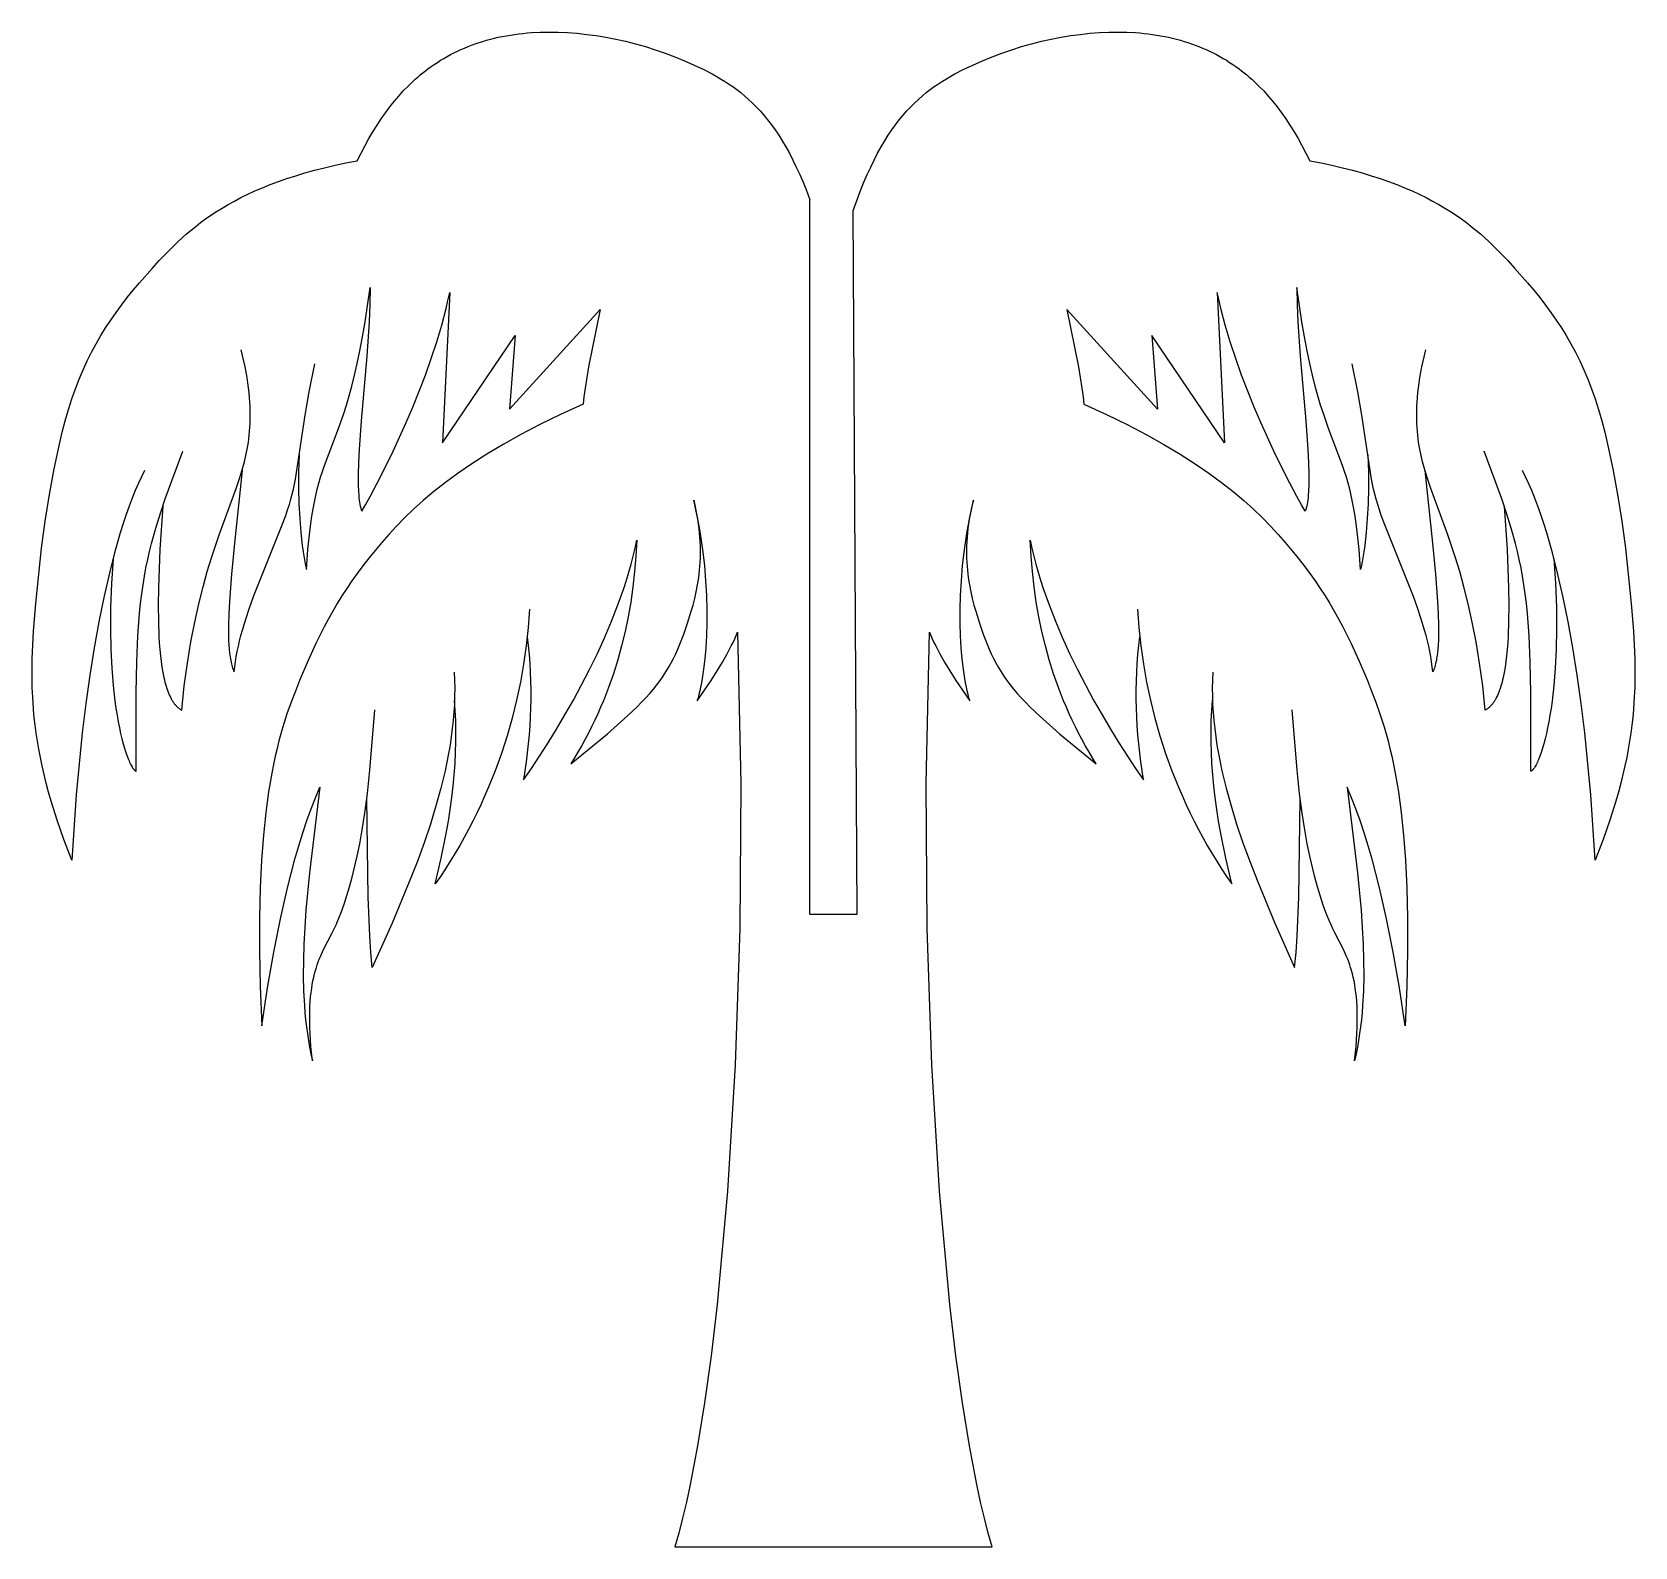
# Model space of a CAD drawing. Extents: x 232 to 424, y 199 to 289.
# Drawn here: x 329.8 to 424.1, y 199.5 to 288.6 of the extents above; entities that cross this region are included whole.
import ezdxf

# ---------------------------------------------------------------- set-up
doc = ezdxf.new("R2010")
doc.units = 0
doc.layers.get('0').update_dxf_attribs({"linetype": 'CONTINUOUS'})

msp = doc.modelspace()

# ---------------------------------------------------------------- linework, layer by layer
at = {"linetype": 'CONTINUOUS'}
for p, q in [((375.552, 236.691), (375.552, 278.729)), ((378.332, 236.691), (378.099, 278.068)), ((375.552, 236.691), (378.332, 236.691))]:
    msp.add_line(p, q, dxfattribs=at)
at = {"color": 7, "linetype": 'CONTINUOUS'}
for points in [[(336.407, 262.795), (336.223, 262.432), (336.04, 262.042), (335.858, 261.623), (335.678, 261.176), (335.499, 260.702), (335.323, 260.202), (335.149, 259.677), (334.977, 259.126), (334.641, 257.95), (334.318, 256.681), (334.008, 255.323), (333.715, 253.88), (333.438, 252.358), (333.18, 250.761), (332.944, 249.093), (332.729, 247.36), (332.374, 243.717), (332.128, 239.868), (331.66, 241.073), (331.255, 242.227), (330.908, 243.332), (330.755, 243.868), (330.616, 244.393), (330.489, 244.908), (330.374, 245.413), (330.272, 245.908), (330.18, 246.395), (330.099, 246.874), (330.029, 247.344), (329.969, 247.807), (329.918, 248.263), (329.876, 248.712), (329.843, 249.155), (329.8, 250.025), (329.785, 250.876), (329.794, 251.711), (329.825, 252.534), (329.872, 253.35), (330.004, 254.971), (330.349, 258.216), (330.563, 259.818), (330.806, 261.385), (331.082, 262.902), (331.393, 264.354), (331.562, 265.052), (331.741, 265.727), (331.93, 266.378), (332.129, 267.003), (332.339, 267.602), (332.559, 268.175), (332.79, 268.724), (333.032, 269.253), (333.285, 269.762), (333.55, 270.254), (333.826, 270.731), (334.115, 271.195), (334.415, 271.649), (334.727, 272.094), (335.052, 272.532), (335.389, 272.966), (335.74, 273.398), (336.103, 273.83), (336.869, 274.703), (337.273, 275.146), (337.696, 275.594), (338.145, 276.044), (338.38, 276.268), (338.625, 276.493), (338.878, 276.716), (339.141, 276.939), (339.415, 277.161), (339.7, 277.381), (339.998, 277.599), (340.308, 277.815), (340.632, 278.029), (340.97, 278.24), (341.323, 278.448), (341.692, 278.653), (342.077, 278.854), (342.48, 279.052), (342.901, 279.245), (343.34, 279.435), (343.799, 279.619), (344.278, 279.799), (344.777, 279.974), (345.299, 280.143), (345.842, 280.306), (346.409, 280.463), (346.999, 280.614), (347.614, 280.759), (348.254, 280.896), (348.92, 281.027), (349.146, 281.478), (349.376, 281.912), (349.608, 282.331), (349.845, 282.733), (350.085, 283.12), (350.33, 283.491), (350.579, 283.848), (350.833, 284.189), (351.093, 284.517), (351.358, 284.83), (351.629, 285.129), (351.906, 285.415), (352.046, 285.553), (352.189, 285.687), (352.333, 285.819), (352.479, 285.947), (352.627, 286.072), (352.776, 286.194), (352.927, 286.313), (353.081, 286.429), (353.263, 286.562), (353.447, 286.69), (353.634, 286.814), (353.824, 286.934), (354.017, 287.049), (354.212, 287.161), (354.41, 287.268), (354.61, 287.372), (354.813, 287.471), (355.019, 287.566), (355.227, 287.657), (355.438, 287.743), (355.651, 287.826), (355.867, 287.904), (356.086, 287.979), (356.308, 288.049), (356.532, 288.114), (356.759, 288.176), (356.988, 288.234), (357.22, 288.287), (357.455, 288.336), (357.692, 288.381), (357.933, 288.421), (358.175, 288.458), (358.421, 288.49), (358.669, 288.518), (358.92, 288.541), (359.173, 288.561), (359.688, 288.587), (360.214, 288.596), (360.75, 288.588), (361.296, 288.563), (361.85, 288.521), (362.411, 288.461), (362.979, 288.385), (363.552, 288.291), (364.129, 288.179), (364.708, 288.051), (365.29, 287.904), (365.871, 287.74), (366.452, 287.559), (367.031, 287.36), (367.607, 287.143), (368.18, 286.909), (368.747, 286.657), (369.307, 286.387), (369.802, 286.13), (370.047, 285.994), (370.29, 285.852), (370.532, 285.704), (370.772, 285.548), (371.01, 285.385), (371.246, 285.212), (371.481, 285.031), (371.714, 284.838), (371.944, 284.635), (372.173, 284.42), (372.4, 284.193), (372.625, 283.952), (372.848, 283.698), (373.068, 283.428), (373.287, 283.143), (373.503, 282.842), (373.717, 282.524), (373.929, 282.188), (374.138, 281.834), (374.345, 281.46), (374.55, 281.067), (374.752, 280.653), (374.952, 280.217), (375.149, 279.759), (375.344, 279.278), (375.536, 278.774), (375.552, 278.729)], [(378.099, 278.068), (378.158, 278.245), (378.348, 278.774), (378.54, 279.278), (378.734, 279.759), (378.932, 280.217), (379.131, 280.653), (379.334, 281.067), (379.538, 281.46), (379.745, 281.834), (379.955, 282.188), (380.166, 282.524), (380.381, 282.842), (380.597, 283.143), (380.815, 283.428), (381.036, 283.698), (381.259, 283.952), (381.484, 284.193), (381.71, 284.42), (381.939, 284.635), (382.17, 284.838), (382.403, 285.031), (382.637, 285.212), (382.874, 285.385), (383.112, 285.548), (383.352, 285.704), (383.594, 285.852), (383.837, 285.994), (384.082, 286.13), (384.577, 286.387), (385.137, 286.657), (385.704, 286.909), (386.276, 287.143), (386.852, 287.36), (387.431, 287.559), (388.012, 287.74), (388.594, 287.904), (389.175, 288.051), (389.755, 288.179), (390.331, 288.291), (390.904, 288.385), (391.472, 288.461), (392.034, 288.521), (392.588, 288.563), (393.134, 288.588), (393.67, 288.596), (394.196, 288.587), (394.711, 288.561), (394.964, 288.541), (395.215, 288.518), (395.463, 288.49), (395.708, 288.458), (395.951, 288.421), (396.191, 288.381), (396.429, 288.336), (396.663, 288.287), (396.895, 288.234), (397.125, 288.176), (397.352, 288.114), (397.576, 288.049), (397.797, 287.979), (398.016, 287.904), (398.232, 287.826), (398.446, 287.743), (398.657, 287.657), (398.865, 287.566), (399.071, 287.471), (399.274, 287.372), (399.474, 287.268), (399.672, 287.161), (399.867, 287.049), (400.059, 286.934), (400.249, 286.814), (400.436, 286.69), (400.621, 286.562), (400.803, 286.429), (400.956, 286.313), (401.107, 286.194), (401.257, 286.072), (401.404, 285.947), (401.55, 285.819), (401.695, 285.687), (401.837, 285.553), (401.978, 285.415), (402.255, 285.129), (402.526, 284.83), (402.791, 284.517), (403.05, 284.189), (403.305, 283.848), (403.554, 283.491), (403.799, 283.12), (404.039, 282.733), (404.275, 282.331), (404.508, 281.912), (404.737, 281.478), (404.963, 281.027), (405.629, 280.896), (406.269, 280.759), (406.884, 280.614), (407.475, 280.463), (408.041, 280.306), (408.585, 280.143), (409.106, 279.974), (409.606, 279.799), (410.085, 279.619), (410.544, 279.435), (410.983, 279.245), (411.403, 279.052), (411.806, 278.854), (412.192, 278.653), (412.56, 278.448), (412.914, 278.24), (413.252, 278.029), (413.576, 277.815), (413.886, 277.599), (414.183, 277.381), (414.469, 277.161), (414.742, 276.939), (415.006, 276.716), (415.259, 276.493), (415.503, 276.268), (415.739, 276.044), (416.187, 275.594), (416.611, 275.146), (417.015, 274.703), (417.781, 273.83), (418.144, 273.398), (418.494, 272.966), (418.832, 272.532), (419.156, 272.094), (419.469, 271.649), (419.769, 271.195), (420.057, 270.731), (420.334, 270.254), (420.598, 269.762), (420.852, 269.253), (421.094, 268.724), (421.325, 268.175), (421.545, 267.602), (421.755, 267.003), (421.954, 266.378), (422.142, 265.727), (422.321, 265.052), (422.491, 264.354), (422.801, 262.902), (423.078, 261.385), (423.321, 259.818), (423.534, 258.216), (423.88, 254.971), (424.011, 253.35), (424.059, 252.534), (424.089, 251.711), (424.099, 250.876), (424.084, 250.025), (424.041, 249.155), (424.007, 248.712), (423.966, 248.263), (423.915, 247.807), (423.854, 247.344), (423.784, 246.874), (423.703, 246.395), (423.612, 245.908), (423.509, 245.413), (423.395, 244.908), (423.268, 244.393), (423.128, 243.868), (422.976, 243.332), (422.629, 242.227), (422.223, 241.073), (421.756, 239.868), (421.51, 243.717), (421.155, 247.36), (420.94, 249.093), (420.703, 250.761), (420.446, 252.358), (420.169, 253.88), (419.875, 255.323), (419.566, 256.681), (419.242, 257.95), (418.907, 259.126), (418.735, 259.677), (418.561, 260.202), (418.384, 260.702), (418.206, 261.176), (418.026, 261.623), (417.844, 262.042), (417.661, 262.432), (417.476, 262.795)], [(345.495, 263.708), (345.471, 262.706), (345.469, 261.75), (345.49, 260.839), (345.533, 259.974), (345.597, 259.153), (345.684, 258.378), (345.736, 258.008), (345.794, 257.649), (345.857, 257.301), (345.925, 256.965), (346.014, 258.151), (346.121, 259.193), (346.182, 259.667), (346.249, 260.114), (346.32, 260.538), (346.398, 260.94), (346.48, 261.325), (346.569, 261.695), (346.664, 262.053), (346.765, 262.402), (346.872, 262.745), (346.986, 263.086), (347.808, 265.265), (348.12, 266.15), (348.28, 266.644), (348.441, 267.18), (348.602, 267.763), (348.763, 268.396), (348.923, 269.087), (349.08, 269.838), (349.235, 270.656), (349.386, 271.546), (349.673, 273.559), (349.653, 272.553), (349.612, 271.542), (349.484, 269.529), (349.159, 265.723), (349.03, 264.03), (348.989, 263.258), (348.968, 262.545), (348.968, 262.212), (348.973, 261.896), (348.987, 261.598), (349.008, 261.319), (349.022, 261.186), (349.038, 261.058), (349.056, 260.936), (349.077, 260.818), (349.099, 260.706), (349.125, 260.599), (349.138, 260.548), (349.152, 260.497), (349.167, 260.449), (349.183, 260.401), (349.412, 260.783), (349.681, 261.258), (350.315, 262.454), (351.038, 263.927), (351.803, 265.615), (352.187, 266.52), (352.564, 267.456), (352.929, 268.414), (353.275, 269.388), (353.597, 270.368), (353.889, 271.348), (354.145, 272.319), (354.258, 272.799), (354.36, 273.274), (353.934, 264.422), (358.209, 270.749), (357.872, 266.402), (363.204, 272.262), (362.528, 268.888), (362.322, 267.648), (362.252, 267.14), (362.204, 266.707), (360.887, 266.097), (359.668, 265.496), (358.54, 264.904), (357.5, 264.322), (356.542, 263.749), (355.661, 263.185), (354.852, 262.631), (354.109, 262.087), (353.428, 261.552), (352.804, 261.027), (352.232, 260.512), (351.706, 260.006), (351.222, 259.51), (350.774, 259.025), (350.358, 258.549), (349.968, 258.084), (349.6, 257.628), (349.251, 257.18), (348.921, 256.738), (348.607, 256.299), (348.307, 255.86), (348.021, 255.421), (347.747, 254.977), (347.482, 254.527), (347.226, 254.069), (346.976, 253.6), (346.732, 253.118), (346.491, 252.62), (346.012, 251.569), (345.528, 250.428), (345.281, 249.816), (345.032, 249.167), (344.785, 248.469), (344.544, 247.712), (344.426, 247.308), (344.311, 246.886), (344.2, 246.443), (344.091, 245.978), (343.987, 245.491), (343.886, 244.98), (343.7, 243.879), (343.537, 242.666), (343.399, 241.33), (343.29, 239.86), (343.214, 238.245), (343.173, 236.474), (343.171, 234.538), (343.212, 232.425), (343.299, 230.125), (343.639, 232.356), (344.004, 234.45), (344.394, 236.408), (344.808, 238.23), (345.247, 239.916), (345.476, 240.708), (345.712, 241.466), (345.953, 242.19), (346.2, 242.88), (346.454, 243.536), (346.714, 244.157), (346.105, 239.114), (345.902, 236.923), (345.829, 235.898), (345.778, 234.913), (345.749, 233.966), (345.744, 233.053), (345.764, 232.169), (345.809, 231.311), (345.843, 230.891), (345.883, 230.476), (345.93, 230.065), (345.984, 229.659), (346.046, 229.256), (346.116, 228.856), (346.193, 228.459), (346.278, 228.064), (346.196, 228.898), (346.144, 229.66), (346.13, 230.016), (346.122, 230.355), (346.121, 230.678), (346.127, 230.986), (346.138, 231.28), (346.155, 231.559), (346.178, 231.825), (346.205, 232.079), (346.237, 232.32), (346.274, 232.549), (346.314, 232.768), (346.359, 232.976), (346.407, 233.174), (346.458, 233.363), (346.512, 233.543), (346.568, 233.715), (346.627, 233.879), (346.688, 234.036), (346.75, 234.188), (346.813, 234.333), (346.943, 234.608), (347.447, 235.595), (347.561, 235.832), (347.669, 236.068), (347.772, 236.305), (347.87, 236.543), (347.964, 236.783), (348.141, 237.271), (348.306, 237.776), (348.463, 238.305), (348.614, 238.863), (348.913, 240.098), (349.064, 240.817), (349.216, 241.647), (349.367, 242.625), (349.518, 243.784), (349.667, 245.16), (349.96, 248.704)], [(408.389, 263.708), (408.413, 262.706), (408.414, 261.75), (408.394, 260.839), (408.351, 259.974), (408.286, 259.153), (408.199, 258.378), (408.147, 258.008), (408.09, 257.649), (408.027, 257.301), (407.959, 256.965), (407.87, 258.151), (407.762, 259.193), (407.701, 259.667), (407.635, 260.114), (407.563, 260.538), (407.486, 260.94), (407.403, 261.325), (407.314, 261.695), (407.22, 262.053), (407.119, 262.402), (407.011, 262.745), (406.897, 263.086), (406.076, 265.265), (405.764, 266.15), (405.604, 266.644), (405.443, 267.18), (405.282, 267.763), (405.121, 268.396), (404.961, 269.087), (404.803, 269.838), (404.649, 270.656), (404.498, 271.546), (404.211, 273.559), (404.231, 272.553), (404.272, 271.542), (404.4, 269.529), (404.725, 265.723), (404.854, 264.03), (404.895, 263.258), (404.915, 262.545), (404.916, 262.212), (404.91, 261.896), (404.897, 261.598), (404.875, 261.319), (404.862, 261.186), (404.846, 261.058), (404.828, 260.936), (404.807, 260.818), (404.784, 260.706), (404.759, 260.599), (404.745, 260.548), (404.731, 260.497), (404.716, 260.449), (404.701, 260.401), (404.471, 260.783), (404.202, 261.258), (403.569, 262.454), (402.846, 263.927), (402.081, 265.615), (401.697, 266.52), (401.319, 267.456), (400.955, 268.414), (400.609, 269.388), (400.287, 270.368), (399.995, 271.348), (399.738, 272.319), (399.626, 272.799), (399.524, 273.274), (399.949, 264.422), (395.675, 270.749), (396.012, 266.402), (390.679, 272.262), (391.355, 268.888), (391.562, 267.648), (391.632, 267.14), (391.68, 266.707), (392.996, 266.097), (394.216, 265.496), (395.343, 264.904), (396.383, 264.322), (397.341, 263.749), (398.223, 263.185), (399.032, 262.631), (399.775, 262.087), (400.455, 261.552), (401.079, 261.027), (401.652, 260.512), (402.177, 260.006), (402.662, 259.51), (403.109, 259.025), (403.526, 258.549), (403.916, 258.084), (404.284, 257.628), (404.632, 257.18), (404.963, 256.738), (405.277, 256.299), (405.576, 255.86), (405.862, 255.421), (406.137, 254.977), (406.401, 254.527), (406.658, 254.069), (406.907, 253.6), (407.152, 253.118), (407.393, 252.62), (407.871, 251.569), (408.356, 250.428), (408.603, 249.816), (408.852, 249.167), (409.098, 248.469), (409.34, 247.712), (409.457, 247.308), (409.572, 246.886), (409.684, 246.443), (409.792, 245.978), (409.897, 245.491), (409.997, 244.98), (410.183, 243.879), (410.347, 242.666), (410.485, 241.33), (410.594, 239.86), (410.67, 238.245), (410.711, 236.474), (410.713, 234.538), (410.672, 232.425), (410.585, 230.125), (410.245, 232.356), (409.88, 234.45), (409.49, 236.408), (409.075, 238.23), (408.636, 239.916), (408.407, 240.708), (408.172, 241.466), (407.931, 242.19), (407.683, 242.88), (407.429, 243.536), (407.17, 244.157), (407.778, 239.114), (407.982, 236.923), (408.054, 235.898), (408.106, 234.913), (408.134, 233.966), (408.14, 233.053), (408.12, 232.169), (408.074, 231.311), (408.041, 230.891), (408.001, 230.476), (407.954, 230.065), (407.899, 229.659), (407.837, 229.256), (407.768, 228.856), (407.69, 228.459), (407.605, 228.064), (407.688, 228.898), (407.739, 229.66), (407.754, 230.016), (407.761, 230.355), (407.762, 230.678), (407.757, 230.986), (407.745, 231.28), (407.728, 231.559), (407.706, 231.825), (407.679, 232.079), (407.646, 232.32), (407.61, 232.549), (407.569, 232.768), (407.525, 232.976), (407.477, 233.174), (407.426, 233.363), (407.372, 233.543), (407.315, 233.715), (407.256, 233.879), (407.196, 234.036), (407.134, 234.188), (407.07, 234.333), (406.941, 234.608), (406.436, 235.595), (406.323, 235.832), (406.215, 236.068), (406.112, 236.305), (406.014, 236.543), (405.919, 236.783), (405.742, 237.271), (405.577, 237.776), (405.421, 238.305), (405.27, 238.863), (404.97, 240.098), (404.819, 240.817), (404.668, 241.647), (404.517, 242.625), (404.366, 243.784), (404.217, 245.16), (403.924, 248.704)], [(337.479, 260.704), (337.309, 258.144), (337.22, 255.882), (337.208, 254.864), (337.217, 253.921), (337.248, 253.054), (337.272, 252.649), (337.302, 252.263), (337.337, 251.896), (337.379, 251.548), (337.426, 251.219), (337.479, 250.909), (337.537, 250.619), (337.569, 250.48), (337.602, 250.347), (337.637, 250.219), (337.673, 250.095), (337.711, 249.976), (337.75, 249.862), (337.791, 249.753), (337.833, 249.649), (337.877, 249.549), (337.922, 249.455), (337.946, 249.409), (337.969, 249.365), (337.993, 249.322), (338.018, 249.28), (338.043, 249.239), (338.068, 249.2), (338.093, 249.162), (338.119, 249.125), (338.146, 249.089), (338.173, 249.054), (338.2, 249.021), (338.227, 248.989), (338.255, 248.958), (338.284, 248.928), (338.313, 248.9), (338.342, 248.872), (338.371, 248.846), (338.401, 248.822), (338.432, 248.798), (338.463, 248.776), (338.494, 248.754), (338.525, 248.734), (338.557, 248.716), (338.59, 248.698), (338.743, 250.117), (338.926, 251.454), (339.135, 252.707), (339.362, 253.875), (339.603, 254.955), (339.849, 255.946), (340.097, 256.846), (340.338, 257.653), (340.569, 258.369), (340.791, 259.009), (341.803, 261.738), (341.999, 262.322), (342.097, 262.635), (342.193, 262.963), (342.285, 263.307), (342.37, 263.67), (342.447, 264.053), (342.482, 264.251), (342.513, 264.456), (342.541, 264.665), (342.566, 264.881), (342.587, 265.102), (342.604, 265.329), (342.616, 265.562), (342.624, 265.802), (342.627, 266.048), (342.625, 266.3), (342.617, 266.56), (342.603, 266.826), (342.583, 267.099), (342.557, 267.38), (342.524, 267.668), (342.485, 267.963), (342.438, 268.267), (342.384, 268.578), (342.322, 268.897), (342.251, 269.224), (342.173, 269.56), (342.086, 269.904)], [(416.405, 260.704), (416.575, 258.144), (416.664, 255.882), (416.676, 254.864), (416.667, 253.921), (416.635, 253.054), (416.611, 252.649), (416.582, 252.263), (416.546, 251.896), (416.505, 251.548), (416.458, 251.219), (416.405, 250.909), (416.346, 250.619), (416.314, 250.48), (416.281, 250.347), (416.247, 250.219), (416.21, 250.095), (416.173, 249.976), (416.134, 249.862), (416.093, 249.753), (416.05, 249.649), (416.007, 249.549), (415.961, 249.455), (415.938, 249.409), (415.914, 249.365), (415.89, 249.322), (415.866, 249.28), (415.841, 249.239), (415.816, 249.2), (415.79, 249.162), (415.764, 249.125), (415.738, 249.089), (415.711, 249.054), (415.684, 249.021), (415.656, 248.989), (415.628, 248.958), (415.6, 248.928), (415.571, 248.9), (415.542, 248.872), (415.512, 248.846), (415.482, 248.822), (415.452, 248.798), (415.421, 248.776), (415.39, 248.754), (415.358, 248.734), (415.326, 248.716), (415.294, 248.698), (415.141, 250.117), (414.957, 251.454), (414.749, 252.707), (414.521, 253.875), (414.281, 254.955), (414.034, 255.946), (413.787, 256.846), (413.545, 257.653), (413.314, 258.369), (413.093, 259.009), (412.08, 261.738), (411.885, 262.322), (411.787, 262.635), (411.691, 262.963), (411.599, 263.307), (411.514, 263.67), (411.437, 264.053), (411.402, 264.251), (411.37, 264.456), (411.342, 264.665), (411.317, 264.881), (411.296, 265.102), (411.28, 265.329), (411.267, 265.562), (411.259, 265.802), (411.257, 266.048), (411.259, 266.3), (411.267, 266.56), (411.281, 266.826), (411.3, 267.099), (411.326, 267.38), (411.359, 267.668), (411.399, 267.963), (411.446, 268.267), (411.5, 268.578), (411.562, 268.897), (411.632, 269.224), (411.711, 269.56), (411.797, 269.904)], [(342.147, 262.802), (341.69, 258.515), (341.518, 256.687), (341.398, 255.077), (341.362, 254.356), (341.343, 253.691), (341.343, 253.085), (341.351, 252.803), (341.363, 252.536), (341.382, 252.284), (341.406, 252.046), (341.42, 251.933), (341.435, 251.824), (341.452, 251.718), (341.471, 251.617), (341.491, 251.519), (341.513, 251.425), (341.536, 251.334), (341.561, 251.248), (341.587, 251.165), (341.615, 251.086), (341.63, 251.048), (341.645, 251.011), (341.661, 250.975), (341.677, 250.94), (341.708, 251.237), (341.749, 251.538), (341.798, 251.842), (341.856, 252.149), (341.922, 252.459), (341.995, 252.772), (342.076, 253.088), (342.164, 253.407), (342.36, 254.054), (342.58, 254.712), (342.821, 255.38), (344.47, 259.493), (344.711, 260.152), (344.821, 260.474), (344.923, 260.79), (345.015, 261.099), (345.097, 261.401), (345.168, 261.696), (345.23, 261.989), (345.285, 262.285), (345.849, 266.056), (346.091, 267.415), (346.415, 269.063)], [(411.737, 262.802), (412.194, 258.515), (412.366, 256.687), (412.485, 255.077), (412.522, 254.356), (412.54, 253.691), (412.54, 253.085), (412.533, 252.803), (412.52, 252.536), (412.502, 252.284), (412.478, 252.046), (412.464, 251.933), (412.448, 251.824), (412.431, 251.718), (412.413, 251.617), (412.393, 251.519), (412.371, 251.425), (412.348, 251.334), (412.323, 251.248), (412.296, 251.165), (412.268, 251.086), (412.254, 251.048), (412.238, 251.011), (412.223, 250.975), (412.207, 250.94), (412.175, 251.237), (412.135, 251.538), (412.086, 251.842), (412.028, 252.149), (411.962, 252.459), (411.889, 252.772), (411.808, 253.088), (411.72, 253.407), (411.524, 254.054), (411.304, 254.712), (411.062, 255.38), (409.414, 259.493), (409.172, 260.152), (409.062, 260.474), (408.961, 260.79), (408.868, 261.099), (408.787, 261.401), (408.716, 261.696), (408.654, 261.989), (408.599, 262.285), (408.034, 266.056), (407.792, 267.415), (407.469, 269.063)], [(334.551, 257.61), (334.455, 256.14), (334.404, 254.759), (334.393, 253.469), (334.418, 252.27), (334.474, 251.162), (334.557, 250.146), (334.663, 249.221), (334.723, 248.793), (334.786, 248.389), (334.854, 248.007), (334.924, 247.649), (334.997, 247.314), (335.071, 247.003), (335.147, 246.714), (335.224, 246.449), (335.3, 246.208), (335.377, 245.99), (335.414, 245.89), (335.452, 245.796), (335.489, 245.708), (335.526, 245.625), (335.562, 245.549), (335.598, 245.478), (335.633, 245.413), (335.667, 245.355), (335.684, 245.328), (335.701, 245.302), (335.717, 245.278), (335.734, 245.255), (335.75, 245.234), (335.766, 245.214), (335.781, 245.196), (335.789, 245.187), (335.796, 245.179), (335.804, 245.171), (335.811, 245.164), (335.819, 245.157), (335.826, 245.15), (335.833, 245.144), (335.841, 245.138), (335.848, 245.132), (335.855, 245.127), (335.862, 245.122), (335.869, 245.118), (335.876, 245.114), (335.882, 245.11), (335.889, 245.107), (335.896, 245.104), (335.902, 245.101), (335.909, 245.099), (335.913, 249.719), (335.952, 251.527), (336.017, 253.067), (336.112, 254.389), (336.171, 254.984), (336.238, 255.544), (336.313, 256.074), (336.396, 256.58), (336.488, 257.07), (336.589, 257.55), (336.699, 258.023), (336.816, 258.492), (337.071, 259.409), (337.344, 260.292), (337.625, 261.135), (338.653, 263.939)], [(419.333, 257.61), (419.428, 256.14), (419.479, 254.759), (419.49, 253.469), (419.466, 252.27), (419.409, 251.162), (419.326, 250.146), (419.221, 249.221), (419.161, 248.793), (419.097, 248.389), (419.03, 248.007), (418.959, 247.649), (418.887, 247.314), (418.812, 247.003), (418.737, 246.714), (418.66, 246.449), (418.583, 246.208), (418.507, 245.99), (418.469, 245.89), (418.432, 245.796), (418.394, 245.708), (418.358, 245.625), (418.321, 245.549), (418.286, 245.478), (418.251, 245.413), (418.216, 245.355), (418.199, 245.328), (418.183, 245.302), (418.166, 245.278), (418.15, 245.255), (418.134, 245.234), (418.118, 245.214), (418.103, 245.196), (418.095, 245.187), (418.087, 245.179), (418.08, 245.171), (418.072, 245.164), (418.065, 245.157), (418.057, 245.15), (418.05, 245.144), (418.043, 245.138), (418.036, 245.132), (418.029, 245.127), (418.022, 245.122), (418.015, 245.118), (418.008, 245.114), (418.001, 245.11), (417.995, 245.107), (417.988, 245.104), (417.981, 245.101), (417.975, 245.099), (417.971, 249.719), (417.932, 251.527), (417.866, 253.067), (417.771, 254.389), (417.713, 254.984), (417.646, 255.544), (417.571, 256.074), (417.488, 256.58), (417.396, 257.07), (417.295, 257.55), (417.185, 258.023), (417.067, 258.492), (416.813, 259.409), (416.54, 260.292), (416.258, 261.135), (415.231, 263.939)], [(358.919, 253.013), (358.978, 252.49), (359.028, 251.967), (359.067, 251.443), (359.097, 250.919), (359.118, 250.394), (359.128, 249.869), (359.128, 249.343), (359.119, 248.817), (359.1, 248.29), (359.071, 247.763), (359.033, 247.235), (358.984, 246.707), (358.926, 246.179), (358.858, 245.65), (358.78, 245.12), (358.693, 244.59), (359.166, 245.267), (359.651, 245.992), (360.146, 246.76), (360.644, 247.567), (361.143, 248.408), (361.637, 249.279), (362.122, 250.176), (362.593, 251.094), (363.047, 252.03), (363.479, 252.978), (363.885, 253.935), (364.259, 254.896), (364.599, 255.856), (364.754, 256.335), (364.899, 256.812), (365.032, 257.287), (365.154, 257.759), (365.264, 258.228), (365.362, 258.693), (365.312, 257.761), (365.237, 256.843), (365.135, 255.94), (365.009, 255.052), (364.856, 254.178), (364.678, 253.319), (364.474, 252.475), (364.245, 251.646), (363.989, 250.831), (363.709, 250.031), (363.402, 249.246), (363.239, 248.859), (363.07, 248.475), (362.894, 248.096), (362.712, 247.72), (362.523, 247.347), (362.329, 246.979), (362.127, 246.613), (361.919, 246.252), (361.705, 245.894), (361.484, 245.54), (363.644, 247.306), (364.242, 247.825), (364.828, 248.357), (365.384, 248.892), (365.646, 249.157), (365.894, 249.42), (366.126, 249.679), (366.343, 249.935), (366.546, 250.189), (366.736, 250.443), (366.914, 250.696), (367.08, 250.951), (367.237, 251.209), (367.384, 251.47), (367.524, 251.736), (367.656, 252.007), (367.782, 252.285), (367.903, 252.571), (368.02, 252.865), (368.134, 253.17), (368.357, 253.814), (368.575, 254.509), (368.678, 254.877), (368.776, 255.26), (368.865, 255.657), (368.944, 256.068), (368.979, 256.279), (369.011, 256.495), (369.039, 256.714), (369.063, 256.936), (369.083, 257.163), (369.099, 257.394), (369.109, 257.629), (369.116, 257.867), (369.117, 258.11), (369.112, 258.357), (369.102, 258.608), (369.086, 258.863), (369.064, 259.122), (369.035, 259.386), (369, 259.654), (368.957, 259.926), (368.908, 260.203), (368.851, 260.484), (368.786, 260.769), (368.714, 261.059), (368.924, 260.058), (369.098, 259.079), (369.236, 258.124), (369.342, 257.196), (369.418, 256.299), (369.466, 255.435), (369.488, 254.607), (369.487, 253.818), (369.465, 253.07), (369.424, 252.367), (369.367, 251.711), (369.296, 251.104), (369.214, 250.551), (369.169, 250.295), (369.122, 250.054), (369.073, 249.827), (369.023, 249.615), (368.971, 249.418), (368.919, 249.237), (369.735, 250.446), (370.088, 251), (370.404, 251.522), (370.683, 252.011), (370.925, 252.468), (371.032, 252.683), (371.13, 252.891), (371.219, 253.09), (371.299, 253.281), (371.484, 244.382), (371.428, 235.85), (371.158, 227.812), (370.703, 220.394), (370.091, 213.722), (369.736, 210.706), (369.352, 207.924), (368.943, 205.391), (368.513, 203.124), (368.291, 202.095), (368.065, 201.139), (367.835, 200.256), (367.602, 199.45), (386.281, 199.45), (386.049, 200.256), (385.819, 201.139), (385.593, 202.095), (385.371, 203.124), (384.941, 205.391), (384.532, 207.924), (384.148, 210.706), (383.792, 213.722), (383.181, 220.394), (382.726, 227.812), (382.456, 235.85), (382.4, 244.382), (382.585, 253.281), (382.664, 253.09), (382.753, 252.891), (382.851, 252.683), (382.958, 252.468), (383.201, 252.011), (383.48, 251.522), (383.796, 251), (384.148, 250.446), (384.965, 249.237), (384.912, 249.418), (384.861, 249.615), (384.811, 249.827), (384.762, 250.054), (384.715, 250.295), (384.67, 250.551), (384.587, 251.104), (384.516, 251.711), (384.459, 252.367), (384.419, 253.07), (384.397, 253.818), (384.396, 254.607), (384.418, 255.435), (384.466, 256.299), (384.541, 257.196), (384.647, 258.124), (384.786, 259.079), (384.959, 260.058), (385.17, 261.059), (385.097, 260.769), (385.033, 260.484), (384.976, 260.203), (384.926, 259.926), (384.884, 259.654), (384.849, 259.386), (384.82, 259.122), (384.798, 258.863), (384.782, 258.608), (384.771, 258.357), (384.767, 258.11), (384.768, 257.867), (384.774, 257.629), (384.785, 257.394), (384.801, 257.163), (384.821, 256.936), (384.845, 256.714), (384.873, 256.495), (384.904, 256.279), (384.939, 256.068), (385.018, 255.657), (385.108, 255.26), (385.205, 254.877), (385.309, 254.509), (385.527, 253.814), (385.75, 253.17), (385.863, 252.865), (385.98, 252.571), (386.102, 252.285), (386.228, 252.007), (386.36, 251.736), (386.499, 251.47), (386.647, 251.209), (386.803, 250.951), (386.97, 250.696), (387.148, 250.443), (387.337, 250.189), (387.54, 249.935), (387.758, 249.679), (387.99, 249.42), (388.238, 249.157), (388.499, 248.892), (389.056, 248.357), (389.642, 247.825), (390.239, 247.306), (392.399, 245.54), (392.178, 245.894), (391.964, 246.252), (391.756, 246.613), (391.555, 246.979), (391.36, 247.347), (391.172, 247.72), (390.989, 248.096), (390.814, 248.475), (390.644, 248.859), (390.481, 249.246), (390.175, 250.031), (389.894, 250.831), (389.639, 251.646), (389.409, 252.475), (389.206, 253.319), (389.027, 254.178), (388.875, 255.052), (388.748, 255.94), (388.647, 256.843), (388.572, 257.761), (388.522, 258.693), (388.619, 258.228), (388.729, 257.759), (388.851, 257.287), (388.985, 256.812), (389.13, 256.335), (389.285, 255.856), (389.624, 254.896), (389.999, 253.935), (390.404, 252.978), (390.836, 252.03), (391.29, 251.094), (391.762, 250.176), (392.247, 249.279), (392.741, 248.408), (393.239, 247.567), (393.738, 246.76), (394.232, 245.992), (394.718, 245.267), (395.191, 244.59), (395.103, 245.12), (395.025, 245.65), (394.957, 246.179), (394.899, 246.707), (394.851, 247.235), (394.812, 247.763), (394.783, 248.29), (394.764, 248.817), (394.755, 249.343), (394.756, 249.869), (394.766, 250.394), (394.786, 250.919), (394.816, 251.443), (394.856, 251.967), (394.905, 252.49), (394.965, 253.013)], [(359.046, 254.636), (359.013, 254.096), (358.971, 253.557), (358.919, 253.018), (358.858, 252.479), (358.787, 251.942), (358.707, 251.405), (358.519, 250.337), (358.294, 249.275), (358.032, 248.221), (357.734, 247.177), (357.4, 246.145), (357.032, 245.125), (356.628, 244.119), (356.414, 243.622), (356.191, 243.129), (355.959, 242.64), (355.719, 242.156), (355.471, 241.677), (355.214, 241.202), (354.95, 240.733), (354.677, 240.269), (354.396, 239.81), (354.107, 239.357), (353.81, 238.91), (353.505, 238.469), (353.862, 239.975), (354.157, 241.436), (354.282, 242.15), (354.391, 242.852), (354.485, 243.543), (354.564, 244.223), (354.627, 244.892), (354.675, 245.549), (354.708, 246.195), (354.725, 246.83), (354.727, 247.454), (354.713, 248.066), (354.684, 248.667), (354.64, 249.257)], [(394.838, 254.636), (394.87, 254.096), (394.912, 253.557), (394.964, 253.018), (395.025, 252.479), (395.096, 251.942), (395.176, 251.405), (395.365, 250.337), (395.59, 249.275), (395.852, 248.221), (396.15, 247.177), (396.483, 246.145), (396.852, 245.125), (397.255, 244.119), (397.47, 243.622), (397.693, 243.129), (397.924, 242.64), (398.164, 242.156), (398.413, 241.677), (398.669, 241.202), (398.934, 240.733), (399.207, 240.269), (399.488, 239.81), (399.777, 239.357), (400.074, 238.91), (400.379, 238.469), (400.022, 239.975), (399.726, 241.436), (399.602, 242.15), (399.492, 242.852), (399.398, 243.543), (399.32, 244.223), (399.256, 244.892), (399.208, 245.549), (399.176, 246.195), (399.159, 246.83), (399.157, 247.454), (399.17, 248.066), (399.199, 248.667), (399.244, 249.257)], [(354.623, 250.927), (354.644, 250.46), (354.652, 249.991), (354.647, 249.52), (354.632, 249.046), (354.604, 248.57), (354.564, 248.09), (354.513, 247.607), (354.451, 247.12), (354.377, 246.63), (354.292, 246.135), (354.195, 245.635), (354.088, 245.131), (353.841, 244.106), (353.551, 243.058), (353.22, 241.985), (352.847, 240.883), (352.435, 239.751), (351.983, 238.586), (350.967, 236.148), (349.806, 233.549), (349.727, 234.428), (349.659, 235.411), (349.555, 237.686), (349.48, 243.479)], [(399.26, 250.927), (399.24, 250.46), (399.232, 249.991), (399.236, 249.52), (399.252, 249.046), (399.28, 248.57), (399.319, 248.09), (399.37, 247.607), (399.433, 247.12), (399.507, 246.63), (399.592, 246.135), (399.688, 245.635), (399.796, 245.131), (400.043, 244.106), (400.332, 243.058), (400.664, 241.985), (401.036, 240.883), (401.449, 239.751), (401.9, 238.586), (402.916, 236.148), (404.077, 233.549), (404.157, 234.428), (404.225, 235.411), (404.328, 237.686), (404.403, 243.479)]]:
    msp.add_lwpolyline(points, dxfattribs=at)

doc.saveas('drawing.dxf')
